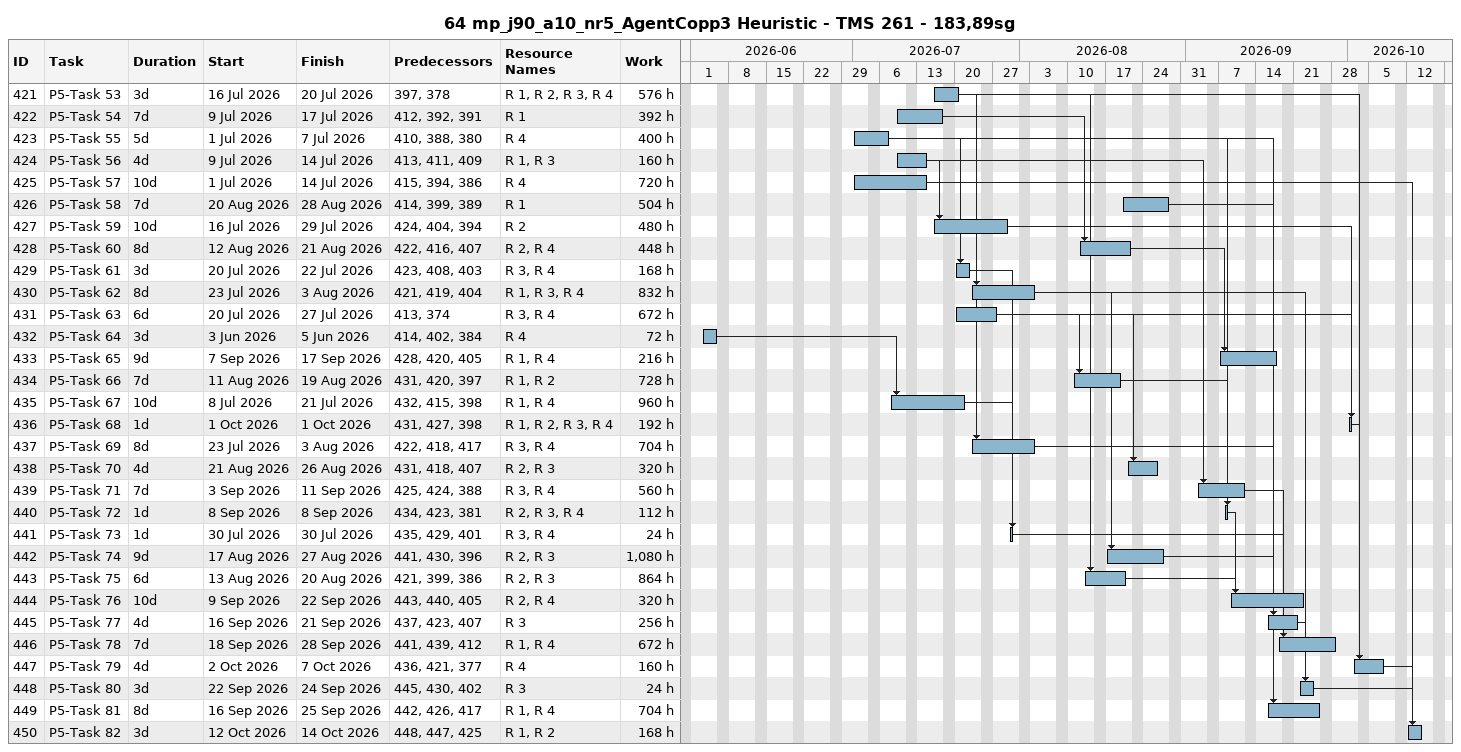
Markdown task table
64 mp_j90_a10_nr5_AgentCopp3 Heuristic - TMS 261 - 183,89sg

| ID | Task | Duration | Start | Finish | Predecessors | Resources | Work (h) |
|---|---|---|---|---|---|---|---|
| 421 | P5-Task 53 | 3d | 2026-07-16 | 2026-07-20 | 397, 378 | R 1, R 2, R 3, R 4 | 576 |
| 422 | P5-Task 54 | 7d | 2026-07-09 | 2026-07-17 | 412, 392, 391 | R 1 | 392 |
| 423 | P5-Task 55 | 5d | 2026-07-01 | 2026-07-07 | 410, 388, 380 | R 4 | 400 |
| 424 | P5-Task 56 | 4d | 2026-07-09 | 2026-07-14 | 413, 411, 409 | R 1, R 3 | 160 |
| 425 | P5-Task 57 | 10d | 2026-07-01 | 2026-07-14 | 415, 394, 386 | R 4 | 720 |
| 426 | P5-Task 58 | 7d | 2026-08-20 | 2026-08-28 | 414, 399, 389 | R 1 | 504 |
| 427 | P5-Task 59 | 10d | 2026-07-16 | 2026-07-29 | 424, 404, 394 | R 2 | 480 |
| 428 | P5-Task 60 | 8d | 2026-08-12 | 2026-08-21 | 422, 416, 407 | R 2, R 4 | 448 |
| 429 | P5-Task 61 | 3d | 2026-07-20 | 2026-07-22 | 423, 408, 403 | R 3, R 4 | 168 |
| 430 | P5-Task 62 | 8d | 2026-07-23 | 2026-08-03 | 421, 419, 404 | R 1, R 3, R 4 | 832 |
| 431 | P5-Task 63 | 6d | 2026-07-20 | 2026-07-27 | 413, 374 | R 3, R 4 | 672 |
| 432 | P5-Task 64 | 3d | 2026-06-03 | 2026-06-05 | 414, 402, 384 | R 4 | 72 |
| 433 | P5-Task 65 | 9d | 2026-09-07 | 2026-09-17 | 428, 420, 405 | R 1, R 4 | 216 |
| 434 | P5-Task 66 | 7d | 2026-08-11 | 2026-08-19 | 431, 420, 397 | R 1, R 2 | 728 |
| 435 | P5-Task 67 | 10d | 2026-07-08 | 2026-07-21 | 432, 415, 398 | R 1, R 4 | 960 |
| 436 | P5-Task 68 | 1d | 2026-10-01 | 2026-10-01 | 431, 427, 398 | R 1, R 2, R 3, R 4 | 192 |
| 437 | P5-Task 69 | 8d | 2026-07-23 | 2026-08-03 | 422, 418, 417 | R 3, R 4 | 704 |
| 438 | P5-Task 70 | 4d | 2026-08-21 | 2026-08-26 | 431, 418, 407 | R 2, R 3 | 320 |
| 439 | P5-Task 71 | 7d | 2026-09-03 | 2026-09-11 | 425, 424, 388 | R 3, R 4 | 560 |
| 440 | P5-Task 72 | 1d | 2026-09-08 | 2026-09-08 | 434, 423, 381 | R 2, R 3, R 4 | 112 |
| 441 | P5-Task 73 | 1d | 2026-07-30 | 2026-07-30 | 435, 429, 401 | R 3, R 4 | 24 |
| 442 | P5-Task 74 | 9d | 2026-08-17 | 2026-08-27 | 441, 430, 396 | R 2, R 3 | 1080 |
| 443 | P5-Task 75 | 6d | 2026-08-13 | 2026-08-20 | 421, 399, 386 | R 2, R 3 | 864 |
| 444 | P5-Task 76 | 10d | 2026-09-09 | 2026-09-22 | 443, 440, 405 | R 2, R 4 | 320 |
| 445 | P5-Task 77 | 4d | 2026-09-16 | 2026-09-21 | 437, 423, 407 | R 3 | 256 |
| 446 | P5-Task 78 | 7d | 2026-09-18 | 2026-09-28 | 441, 439, 412 | R 1, R 4 | 672 |
| 447 | P5-Task 79 | 4d | 2026-10-02 | 2026-10-07 | 436, 421, 377 | R 4 | 160 |
| 448 | P5-Task 80 | 3d | 2026-09-22 | 2026-09-24 | 445, 430, 402 | R 3 | 24 |
| 449 | P5-Task 81 | 8d | 2026-09-16 | 2026-09-25 | 442, 426, 417 | R 1, R 4 | 704 |
| 450 | P5-Task 82 | 3d | 2026-10-12 | 2026-10-14 | 448, 447, 425 | R 1, R 2 | 168 |
